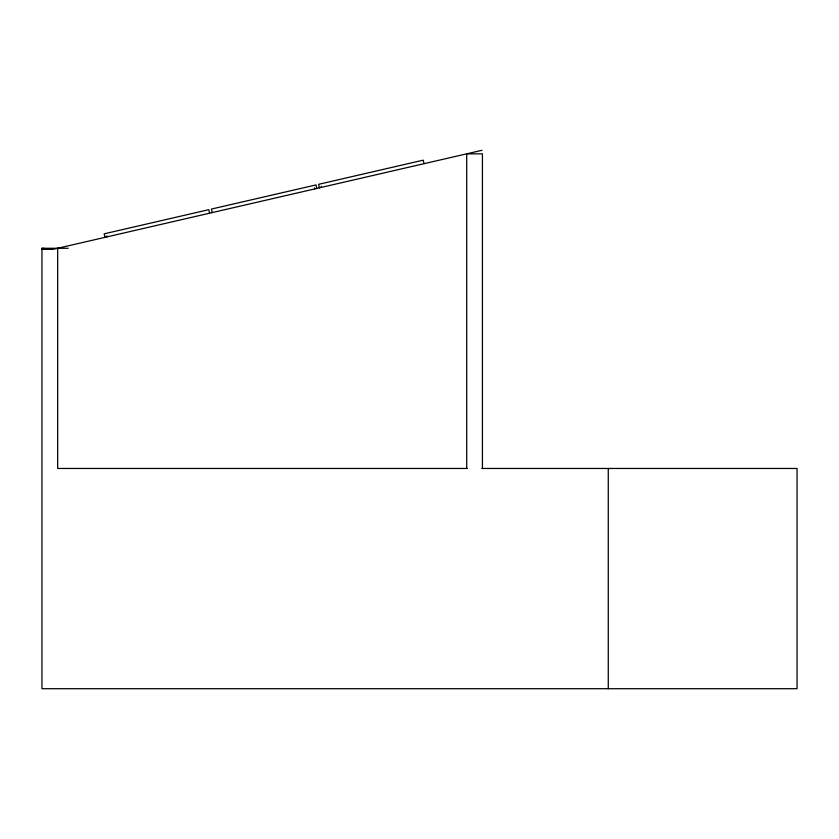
<?xml version="1.0" encoding="UTF-8"?>
<svg xmlns="http://www.w3.org/2000/svg" width="839" height="839" viewBox="0 0 839 839"><rect width="100%" height="100%" fill="white"/><g stroke="black" fill="none" stroke-linecap="round" stroke-linejoin="round"><path stroke-width="1.26" d="M482.026 150.296L52.836 249.382L41.95 249.382M481.775 468.466L797.05 468.466L797.05 688.704L41.95 688.704L41.95 248.271L68.169 248.271M467.428 468.466L57.681 468.466L57.681 248.271M41.95 248.271L46.785 248.763M424.031 163.689L423.223 160.165L318.621 184.318L319.428 187.842M321.211 186.363L321.442 187.37M316.806 188.439L315.999 184.926L211.397 209.068L212.204 212.592M314.562 187.905L314.793 188.911M209.582 213.2L208.775 209.677L104.172 233.829L104.98 237.343M106.763 235.874L106.993 236.881M608.275 468.466L608.275 688.704M482.425 468.466L482.425 153.841L466.694 153.841L466.694 468.466"/></g></svg>
